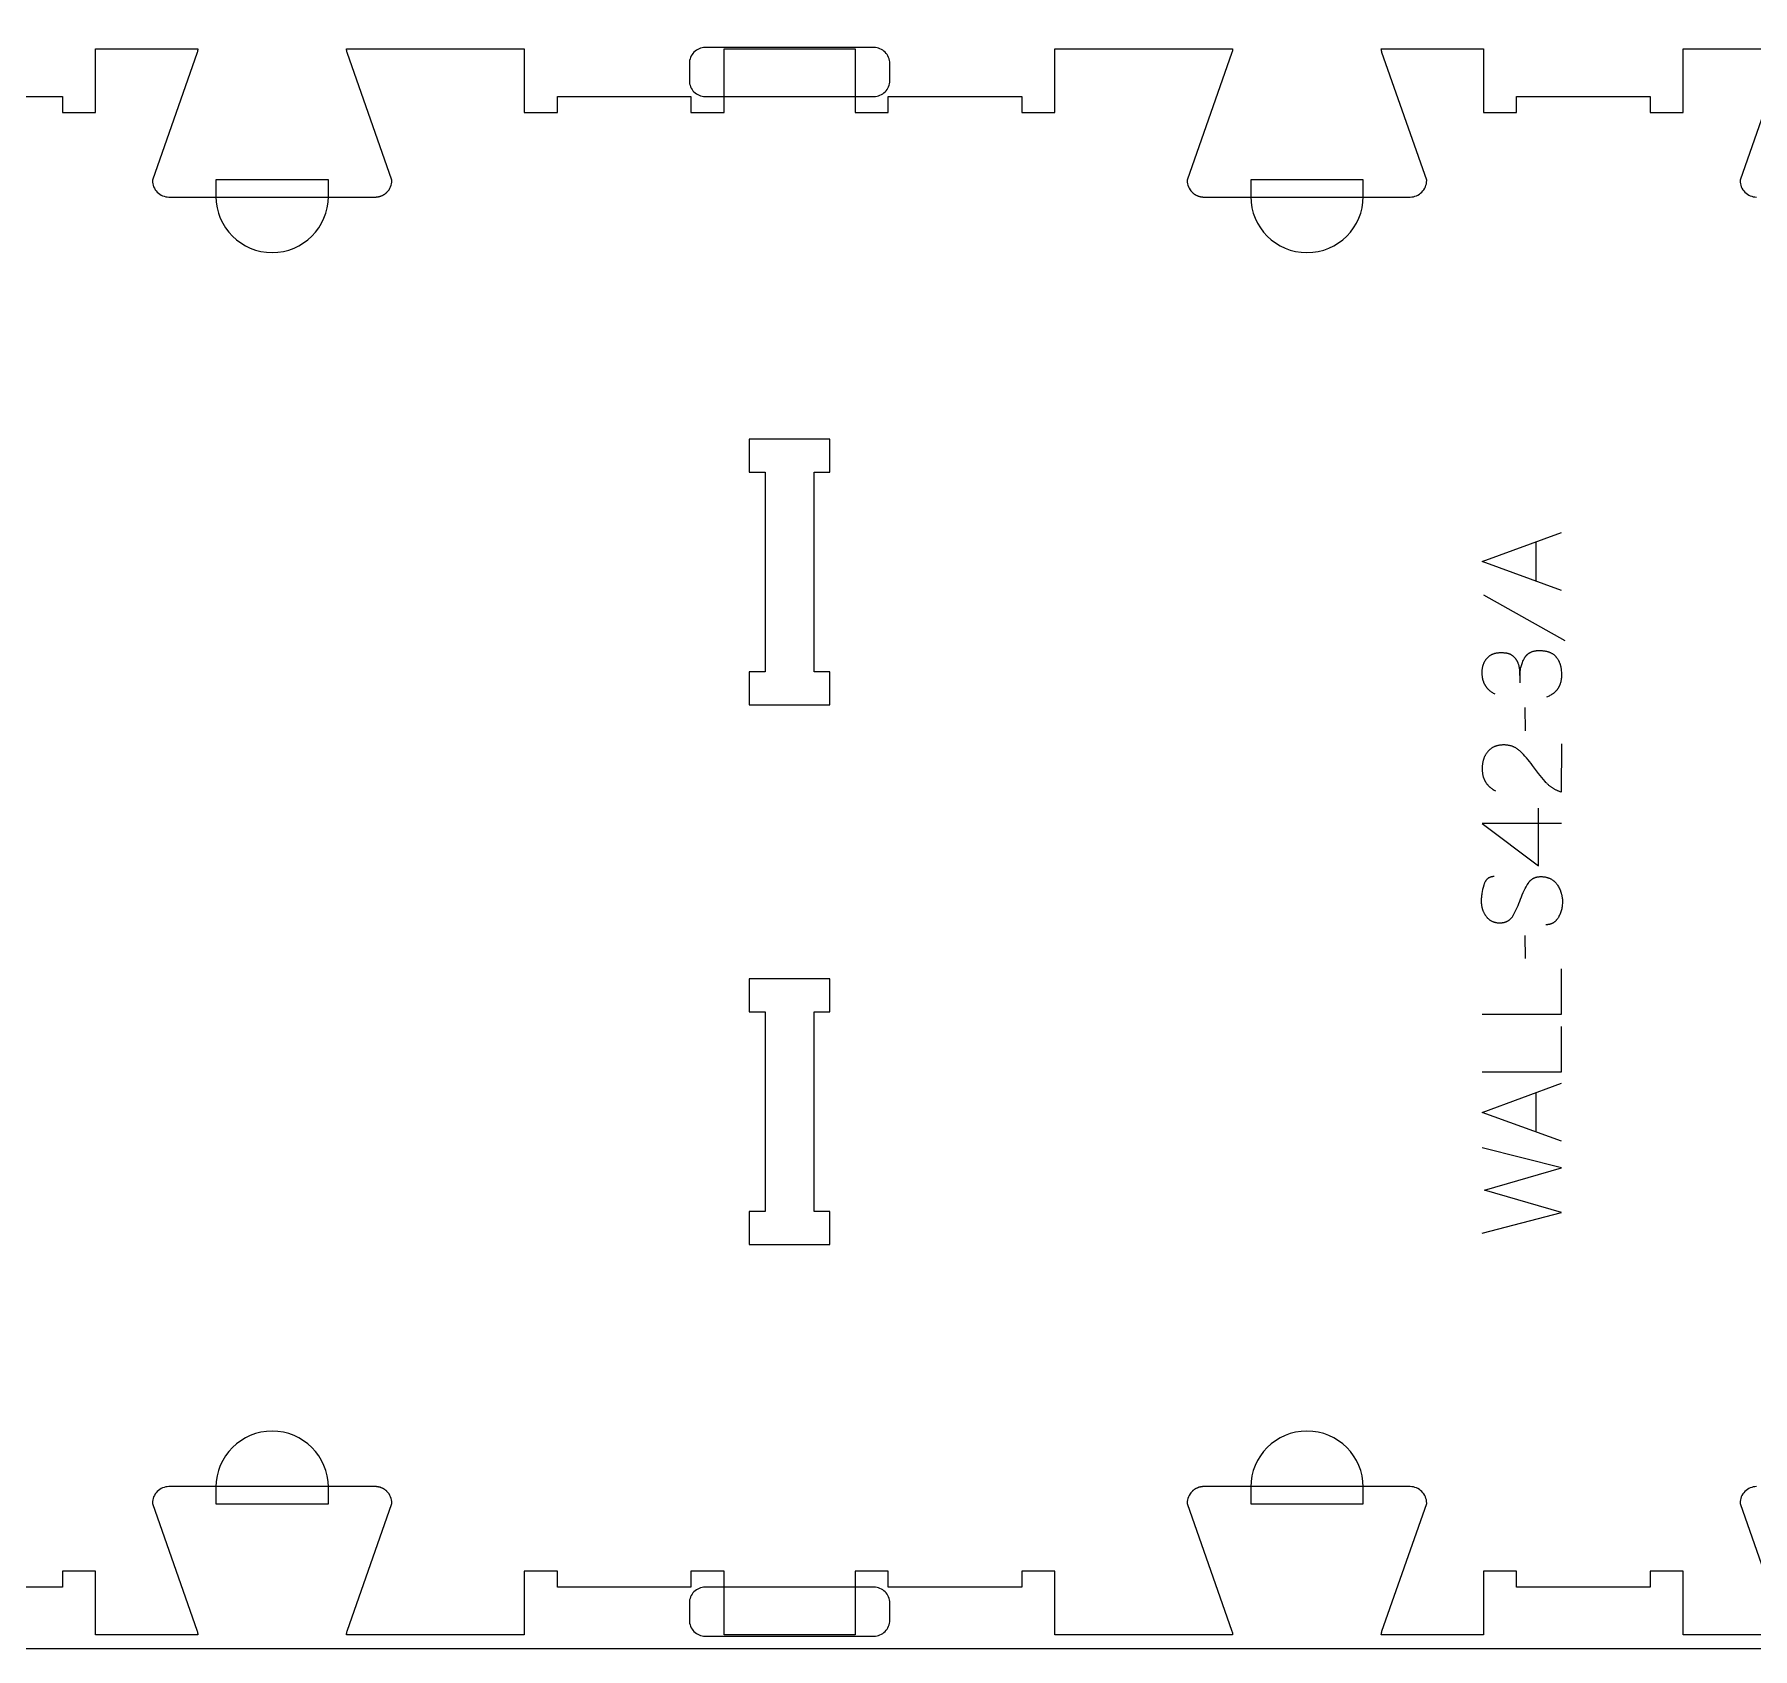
# Model space of a CAD drawing. Extents: x 0 to 4485, y 0 to 10771.
# Drawn here: x 1321 to 1971, y 4349 to 4960 of the extents above; entities that cross this region are included whole.
import ezdxf

# ---------------------------------------------------------------- set-up
doc = ezdxf.new("R2010")
doc.units = 0
for name, color, linetype in [('0_SHEET_SPRUCEPLY_2440X122', 1, 'CONTINUOUS'), ('1_ANYTOOL_1MMDEEP_LABELS_S', 2, 'CONTINUOUS'), ('3_ANYTOOL_CUTTHROUGH_INSID', 4, 'CONTINUOUS'), ('4_ANYTOOL_CUTTHROUGH_OUTSI', 5, 'CONTINUOUS'), ('5_ANYTOOL_HALF_MILL_9MM_IN', 3, 'CONTINUOUS')]:
    doc.layers.add(name, color=color, linetype=linetype)

msp = doc.modelspace()

# ---------------------------------------------------------------- linework, layer by layer
at = {"layer": '0_SHEET_SPRUCEPLY_2440X122'}
msp.add_lwpolyline([(371.7, 5569.42), (371.7, 4349.42), (2811.7, 4349.42), (2811.7, 5569.42)], close=True, dxfattribs=at)
at = {"layer": '1_ANYTOOL_1MMDEEP_LABELS_S', "color": 2}
for points in [[(1898.45, 4749.46), (1868.45, 4760.34), (1898.45, 4771.4)], [(1888.9, 4752.93), (1888.9, 4767.84)], [(1868.92, 4747.74), (1899.7, 4730.56)], [(1873.38, 4710.2), (1873.08, 4710.36), (1872.78, 4710.52), (1872.5, 4710.7), (1872.23, 4710.87), (1871.96, 4711.06), (1871.71, 4711.25), (1871.46, 4711.44), (1871.34, 4711.54), (1871.22, 4711.64), (1871.11, 4711.75), (1871, 4711.85), (1870.89, 4711.96), (1870.78, 4712.07), (1870.68, 4712.18), (1870.58, 4712.29), (1870.48, 4712.4), (1870.38, 4712.52), (1870.28, 4712.63), (1870.19, 4712.75), (1870.1, 4712.87), (1870.01, 4712.99), (1869.93, 4713.11), (1869.84, 4713.24), (1869.76, 4713.36), (1869.68, 4713.49), (1869.61, 4713.62), (1869.54, 4713.75), (1869.46, 4713.88), (1869.4, 4714.01), (1869.33, 4714.15), (1869.27, 4714.29), (1869.2, 4714.42), (1869.15, 4714.56), (1869.09, 4714.7), (1869.04, 4714.85), (1868.98, 4714.99), (1868.93, 4715.14), (1868.89, 4715.29), (1868.84, 4715.43), (1868.76, 4715.74), (1868.69, 4716.05), (1868.63, 4716.36), (1868.57, 4716.68), (1868.53, 4717.01), (1868.5, 4717.35), (1868.47, 4717.69), (1868.46, 4718.03), (1868.45, 4718.39), (1868.45, 4718.6), (1868.46, 4718.8), (1868.47, 4719.01), (1868.48, 4719.21), (1868.5, 4719.41), (1868.52, 4719.61), (1868.54, 4719.81), (1868.57, 4720), (1868.6, 4720.19), (1868.64, 4720.38), (1868.68, 4720.56), (1868.72, 4720.75), (1868.76, 4720.93), (1868.81, 4721.11), (1868.87, 4721.28), (1868.92, 4721.46), (1868.98, 4721.63), (1869.05, 4721.8), (1869.12, 4721.96), (1869.19, 4722.12), (1869.26, 4722.29), (1869.34, 4722.44), (1869.43, 4722.6), (1869.51, 4722.75), (1869.6, 4722.91), (1869.7, 4723.05), (1869.8, 4723.2), (1869.9, 4723.34), (1870, 4723.48), (1870.11, 4723.62), (1870.22, 4723.76), (1870.34, 4723.89), (1870.46, 4724.02), (1870.58, 4724.15), (1870.71, 4724.27), (1870.83, 4724.39), (1870.97, 4724.5), (1871.1, 4724.61), (1871.24, 4724.72), (1871.38, 4724.82), (1871.52, 4724.92), (1871.67, 4725.01), (1871.82, 4725.1), (1871.98, 4725.18), (1872.13, 4725.26), (1872.29, 4725.34), (1872.45, 4725.41), (1872.62, 4725.47), (1872.79, 4725.54), (1872.96, 4725.6), (1873.14, 4725.65), (1873.31, 4725.7), (1873.5, 4725.75), (1873.68, 4725.79), (1873.87, 4725.83), (1874.06, 4725.86), (1874.25, 4725.89), (1874.45, 4725.91), (1874.65, 4725.93), (1874.85, 4725.95), (1875.06, 4725.96), (1875.27, 4725.97), (1875.48, 4725.97), (1876.04, 4725.97), (1876.37, 4725.95), (1876.69, 4725.93), (1877.01, 4725.9), (1877.31, 4725.86), (1877.45, 4725.84), (1877.6, 4725.81), (1877.74, 4725.78), (1877.88, 4725.75), (1878.02, 4725.72), (1878.15, 4725.68), (1878.28, 4725.65), (1878.41, 4725.61), (1878.54, 4725.56), (1878.66, 4725.52), (1878.78, 4725.47), (1878.9, 4725.43), (1879.01, 4725.37), (1879.13, 4725.32), (1879.24, 4725.27), (1879.35, 4725.21), (1879.45, 4725.15), (1879.55, 4725.09), (1879.65, 4725.02), (1879.75, 4724.96), (1879.85, 4724.89), (1879.94, 4724.82), (1880.12, 4724.67), (1880.29, 4724.52), (1880.45, 4724.36), (1880.61, 4724.2), (1880.69, 4724.12), (1880.77, 4724.04), (1880.84, 4723.95), (1880.91, 4723.87), (1880.98, 4723.78), (1881.05, 4723.7), (1881.12, 4723.61), (1881.18, 4723.52), (1881.24, 4723.43), (1881.31, 4723.34), (1881.37, 4723.24), (1881.42, 4723.15), (1881.48, 4723.06), (1881.54, 4722.96), (1881.59, 4722.86), (1881.64, 4722.77), (1881.69, 4722.67), (1881.74, 4722.57), (1881.79, 4722.47), (1881.83, 4722.36), (1881.88, 4722.26), (1881.92, 4722.16), (1882, 4721.94), (1882.07, 4721.73), (1882.14, 4721.51), (1882.2, 4721.29), (1882.26, 4721.07), (1882.32, 4720.85), (1882.37, 4720.62), (1882.41, 4720.39), (1882.46, 4720.16), (1882.49, 4719.93), (1882.53, 4719.69), (1882.56, 4719.45), (1882.58, 4719.22), (1882.6, 4718.97), (1882.62, 4718.73), (1882.63, 4718.48), (1882.64, 4718.24), (1882.68, 4714.53)], [(1882.68, 4717.32), (1882.71, 4717.75), (1882.75, 4718.19), (1882.79, 4718.61), (1882.85, 4719.04), (1882.92, 4719.46), (1883.01, 4719.87), (1883.1, 4720.28), (1883.2, 4720.69), (1883.31, 4721.09), (1883.44, 4721.49), (1883.58, 4721.88), (1883.72, 4722.27), (1883.88, 4722.66), (1884.05, 4723.04), (1884.23, 4723.41), (1884.42, 4723.79), (1884.52, 4723.97), (1884.62, 4724.14), (1884.68, 4724.23), (1884.73, 4724.32), (1884.79, 4724.4), (1884.85, 4724.48), (1884.91, 4724.56), (1884.97, 4724.64), (1885.03, 4724.72), (1885.09, 4724.79), (1885.15, 4724.87), (1885.22, 4724.94), (1885.29, 4725.01), (1885.35, 4725.08), (1885.42, 4725.15), (1885.49, 4725.22), (1885.56, 4725.28), (1885.64, 4725.35), (1885.71, 4725.41), (1885.78, 4725.47), (1885.86, 4725.53), (1885.94, 4725.59), (1886.02, 4725.65), (1886.09, 4725.7), (1886.18, 4725.76), (1886.26, 4725.81), (1886.34, 4725.86), (1886.42, 4725.91), (1886.51, 4725.96), (1886.6, 4726), (1886.69, 4726.05), (1886.77, 4726.09), (1886.86, 4726.14), (1886.96, 4726.18), (1887.05, 4726.22), (1887.14, 4726.26), (1887.33, 4726.33), (1887.53, 4726.39), (1887.73, 4726.45), (1887.94, 4726.51), (1888.15, 4726.56), (1888.37, 4726.6), (1888.59, 4726.64), (1888.81, 4726.67), (1889.04, 4726.7), (1889.28, 4726.72), (1889.52, 4726.73), (1889.76, 4726.74), (1890.01, 4726.74), (1890.29, 4726.74), (1890.56, 4726.73), (1890.83, 4726.72), (1891.1, 4726.7), (1891.35, 4726.68), (1891.61, 4726.66), (1891.86, 4726.62), (1892.1, 4726.59), (1892.34, 4726.55), (1892.58, 4726.5), (1892.8, 4726.45), (1893.03, 4726.39), (1893.25, 4726.33), (1893.46, 4726.27), (1893.67, 4726.2), (1893.88, 4726.12), (1894.08, 4726.04), (1894.27, 4725.96), (1894.46, 4725.87), (1894.65, 4725.77), (1894.83, 4725.67), (1895, 4725.57), (1895.17, 4725.46), (1895.34, 4725.35), (1895.5, 4725.23), (1895.65, 4725.1), (1895.8, 4724.97), (1895.88, 4724.91), (1895.95, 4724.84), (1896.02, 4724.77), (1896.09, 4724.7), (1896.16, 4724.63), (1896.22, 4724.56), (1896.29, 4724.49), (1896.36, 4724.41), (1896.48, 4724.26), (1896.6, 4724.1), (1896.72, 4723.94), (1896.83, 4723.78), (1896.94, 4723.61), (1897.05, 4723.44), (1897.15, 4723.26), (1897.25, 4723.08), (1897.34, 4722.9), (1897.43, 4722.72), (1897.52, 4722.53), (1897.6, 4722.34), (1897.68, 4722.14), (1897.76, 4721.94), (1897.83, 4721.74), (1897.9, 4721.53), (1897.96, 4721.32), (1898.02, 4721.11), (1898.08, 4720.89), (1898.13, 4720.67), (1898.18, 4720.45), (1898.22, 4720.22), (1898.26, 4719.99), (1898.3, 4719.75), (1898.33, 4719.52), (1898.38, 4719.03), (1898.42, 4718.53), (1898.44, 4718.02), (1898.45, 4717.49), (1898.45, 4717.1), (1898.43, 4716.73), (1898.4, 4716.36), (1898.36, 4716.01), (1898.31, 4715.65), (1898.28, 4715.48), (1898.25, 4715.31), (1898.22, 4715.14), (1898.18, 4714.98), (1898.14, 4714.81), (1898.1, 4714.65), (1898.05, 4714.49), (1898, 4714.33), (1897.95, 4714.17), (1897.9, 4714.01), (1897.84, 4713.86), (1897.78, 4713.71), (1897.72, 4713.56), (1897.65, 4713.41), (1897.58, 4713.27), (1897.51, 4713.12), (1897.44, 4712.98), (1897.36, 4712.84), (1897.28, 4712.7), (1897.2, 4712.57), (1897.12, 4712.43), (1897.03, 4712.3), (1896.94, 4712.17), (1896.84, 4712.04), (1896.75, 4711.92), (1896.65, 4711.79), (1896.55, 4711.67), (1896.44, 4711.55), (1896.34, 4711.43), (1896.23, 4711.31), (1896.11, 4711.2), (1896, 4711.08), (1895.88, 4710.97), (1895.76, 4710.86), (1895.63, 4710.76), (1895.51, 4710.65), (1895.38, 4710.55), (1895.25, 4710.45), (1895.11, 4710.35), (1894.97, 4710.25), (1894.83, 4710.15), (1894.69, 4710.06), (1894.54, 4709.97), (1894.39, 4709.88), (1894.09, 4709.71), (1893.77, 4709.54), (1893.44, 4709.38), (1893.1, 4709.23), (1892.75, 4709.09)], [(1884.57, 4705.23), (1884.65, 4696.44)], [(1898.41, 4691.52), (1898.37, 4673.22), (1897.91, 4673.36), (1897.69, 4673.44), (1897.46, 4673.52), (1897.24, 4673.61), (1897.03, 4673.7), (1896.81, 4673.79), (1896.6, 4673.89), (1896.39, 4673.99), (1896.18, 4674.09), (1895.98, 4674.2), (1895.77, 4674.31), (1895.57, 4674.42), (1895.38, 4674.54), (1895.18, 4674.66), (1894.99, 4674.78), (1894.8, 4674.91), (1894.61, 4675.05), (1894.42, 4675.18), (1894.24, 4675.32), (1894.06, 4675.46), (1893.88, 4675.61), (1893.7, 4675.76), (1893.53, 4675.91), (1893.35, 4676.07), (1893.18, 4676.23), (1893.02, 4676.39), (1892.85, 4676.56), (1892.69, 4676.73), (1892.53, 4676.91), (1892.22, 4677.27), (1891, 4678.74), (1889.81, 4680.23), (1888.65, 4681.74), (1887.52, 4683.27), (1886.96, 4684.02), (1886.39, 4684.75), (1885.82, 4685.46), (1885.23, 4686.15), (1884.64, 4686.82), (1884.04, 4687.46), (1883.43, 4688.09), (1882.81, 4688.69), (1882.65, 4688.83), (1882.49, 4688.97), (1882.33, 4689.11), (1882.17, 4689.24), (1882, 4689.37), (1881.84, 4689.49), (1881.67, 4689.61), (1881.49, 4689.72), (1881.32, 4689.83), (1881.14, 4689.93), (1880.96, 4690.03), (1880.78, 4690.12), (1880.6, 4690.21), (1880.41, 4690.3), (1880.23, 4690.38), (1880.03, 4690.45), (1879.84, 4690.53), (1879.65, 4690.59), (1879.45, 4690.65), (1879.25, 4690.71), (1879.05, 4690.77), (1878.85, 4690.81), (1878.64, 4690.86), (1878.43, 4690.9), (1878.22, 4690.93), (1878.01, 4690.96), (1877.79, 4690.99), (1877.57, 4691.01), (1877.35, 4691.02), (1877.13, 4691.03), (1876.91, 4691.04), (1876.68, 4691.04), (1876.43, 4691.04), (1876.19, 4691.03), (1875.94, 4691.02), (1875.7, 4691), (1875.47, 4690.98), (1875.24, 4690.95), (1875.01, 4690.92), (1874.79, 4690.89), (1874.57, 4690.84), (1874.35, 4690.8), (1874.14, 4690.74), (1873.93, 4690.69), (1873.73, 4690.63), (1873.53, 4690.56), (1873.33, 4690.49), (1873.13, 4690.41), (1872.95, 4690.33), (1872.76, 4690.24), (1872.58, 4690.15), (1872.4, 4690.06), (1872.22, 4689.95), (1872.05, 4689.85), (1871.89, 4689.74), (1871.72, 4689.62), (1871.56, 4689.5), (1871.41, 4689.37), (1871.26, 4689.24), (1871.11, 4689.11), (1870.96, 4688.97), (1870.82, 4688.82), (1870.69, 4688.67), (1870.55, 4688.52), (1870.42, 4688.36), (1870.3, 4688.19), (1870.18, 4688.03), (1870.06, 4687.86), (1869.95, 4687.69), (1869.84, 4687.52), (1869.73, 4687.35), (1869.63, 4687.17), (1869.54, 4686.99), (1869.45, 4686.81), (1869.36, 4686.62), (1869.27, 4686.43), (1869.19, 4686.24), (1869.12, 4686.05), (1869.05, 4685.85), (1868.98, 4685.65), (1868.91, 4685.45), (1868.85, 4685.25), (1868.8, 4685.04), (1868.75, 4684.84), (1868.7, 4684.62), (1868.66, 4684.41), (1868.62, 4684.19), (1868.58, 4683.98), (1868.55, 4683.75), (1868.53, 4683.53), (1868.5, 4683.3), (1868.49, 4683.07), (1868.47, 4682.84), (1868.46, 4682.61), (1868.45, 4682.13), (1868.46, 4681.76), (1868.47, 4681.4), (1868.5, 4681.05), (1868.53, 4680.7), (1868.58, 4680.36), (1868.63, 4680.03), (1868.7, 4679.7), (1868.77, 4679.38), (1868.86, 4679.07), (1868.9, 4678.91), (1868.95, 4678.76), (1869, 4678.61), (1869.06, 4678.46), (1869.11, 4678.31), (1869.17, 4678.16), (1869.23, 4678.02), (1869.29, 4677.88), (1869.36, 4677.73), (1869.43, 4677.59), (1869.5, 4677.46), (1869.57, 4677.32), (1869.65, 4677.18), (1869.73, 4677.05), (1869.81, 4676.92), (1869.89, 4676.79), (1869.98, 4676.66), (1870.07, 4676.53), (1870.16, 4676.41), (1870.25, 4676.28), (1870.35, 4676.16), (1870.44, 4676.04), (1870.55, 4675.92), (1870.65, 4675.81), (1870.75, 4675.69), (1870.86, 4675.58), (1870.97, 4675.47), (1871.09, 4675.35), (1871.2, 4675.25), (1871.32, 4675.14), (1871.44, 4675.03), (1871.57, 4674.93), (1871.82, 4674.73), (1872.08, 4674.53), (1872.36, 4674.34), (1872.64, 4674.16), (1872.94, 4673.98), (1873.24, 4673.81), (1873.55, 4673.64)], [(1889.8, 4645.32), (1889.8, 4667.09)], [(1898.45, 4661.3), (1868.41, 4661.34), (1889.8, 4645.32)], [(1873.04, 4641.29), (1872.85, 4641.28), (1872.76, 4641.28), (1872.67, 4641.27), (1872.58, 4641.27), (1872.49, 4641.26), (1872.4, 4641.25), (1872.31, 4641.24), (1872.22, 4641.22), (1872.14, 4641.21), (1872.05, 4641.19), (1871.97, 4641.17), (1871.89, 4641.15), (1871.81, 4641.13), (1871.73, 4641.11), (1871.65, 4641.08), (1871.57, 4641.06), (1871.49, 4641.03), (1871.42, 4641), (1871.34, 4640.97), (1871.27, 4640.93), (1871.19, 4640.9), (1871.12, 4640.86), (1871.05, 4640.83), (1870.98, 4640.79), (1870.91, 4640.75), (1870.84, 4640.7), (1870.78, 4640.66), (1870.71, 4640.61), (1870.65, 4640.57), (1870.58, 4640.52), (1870.52, 4640.47), (1870.46, 4640.41), (1870.4, 4640.36), (1870.34, 4640.31), (1870.28, 4640.25), (1870.22, 4640.19), (1870.17, 4640.13), (1870.11, 4640.07), (1870.06, 4640.01), (1870, 4639.94), (1869.95, 4639.87), (1869.9, 4639.81), (1869.85, 4639.74), (1869.8, 4639.67), (1869.75, 4639.59), (1869.7, 4639.52), (1869.66, 4639.44), (1869.61, 4639.36), (1869.57, 4639.29), (1869.52, 4639.2), (1869.48, 4639.12), (1869.4, 4638.95), (1869.32, 4638.78), (1869.25, 4638.59), (1869.18, 4638.41), (1869.11, 4638.21), (1869.05, 4638.01), (1868.83, 4637.2), (1868.64, 4636.4), (1868.48, 4635.61), (1868.35, 4634.84), (1868.29, 4634.46), (1868.24, 4634.09), (1868.2, 4633.71), (1868.17, 4633.34), (1868.14, 4632.98), (1868.12, 4632.62), (1868.11, 4632.26), (1868.11, 4631.9), (1868.11, 4631.71), (1868.12, 4631.51), (1868.13, 4631.32), (1868.14, 4631.13), (1868.15, 4630.94), (1868.17, 4630.75), (1868.2, 4630.56), (1868.22, 4630.38), (1868.25, 4630.19), (1868.29, 4630.01), (1868.33, 4629.83), (1868.37, 4629.64), (1868.41, 4629.47), (1868.46, 4629.29), (1868.51, 4629.11), (1868.57, 4628.93), (1868.62, 4628.76), (1868.69, 4628.58), (1868.75, 4628.41), (1868.82, 4628.24), (1868.89, 4628.07), (1868.97, 4627.9), (1869.05, 4627.74), (1869.13, 4627.57), (1869.22, 4627.4), (1869.31, 4627.24), (1869.41, 4627.08), (1869.5, 4626.92), (1869.61, 4626.76), (1869.71, 4626.6), (1869.82, 4626.44), (1869.93, 4626.29), (1870.05, 4626.13), (1870.17, 4625.99), (1870.29, 4625.84), (1870.41, 4625.7), (1870.54, 4625.57), (1870.67, 4625.44), (1870.8, 4625.32), (1870.94, 4625.2), (1871.08, 4625.09), (1871.22, 4624.98), (1871.37, 4624.87), (1871.52, 4624.77), (1871.67, 4624.68), (1871.82, 4624.59), (1871.98, 4624.5), (1872.14, 4624.42), (1872.31, 4624.35), (1872.48, 4624.28), (1872.65, 4624.21), (1872.82, 4624.15), (1873, 4624.09), (1873.18, 4624.04), (1873.36, 4624), (1873.54, 4623.96), (1873.73, 4623.92), (1873.92, 4623.89), (1874.12, 4623.86), (1874.32, 4623.84), (1874.52, 4623.82), (1874.72, 4623.81), (1874.93, 4623.8), (1875.14, 4623.8), (1875.35, 4623.8), (1875.56, 4623.81), (1875.77, 4623.83), (1875.98, 4623.85), (1876.18, 4623.87), (1876.37, 4623.9), (1876.57, 4623.94), (1876.76, 4623.98), (1876.94, 4624.02), (1877.12, 4624.08), (1877.3, 4624.14), (1877.48, 4624.2), (1877.56, 4624.23), (1877.65, 4624.27), (1877.73, 4624.3), (1877.81, 4624.34), (1877.9, 4624.38), (1877.98, 4624.42), (1878.06, 4624.46), (1878.14, 4624.51), (1878.22, 4624.55), (1878.29, 4624.6), (1878.37, 4624.65), (1878.45, 4624.7), (1878.52, 4624.75), (1878.6, 4624.8), (1878.67, 4624.85), (1878.74, 4624.91), (1878.81, 4624.96), (1878.88, 4625.02), (1878.95, 4625.08), (1879.02, 4625.14), (1879.09, 4625.2), (1879.15, 4625.26), (1879.22, 4625.33), (1879.28, 4625.39), (1879.41, 4625.53), (1879.53, 4625.67), (1879.65, 4625.81), (1879.77, 4625.97), (1879.88, 4626.12), (1879.99, 4626.29), (1880.09, 4626.46), (1880.2, 4626.63), (1880.59, 4627.34), (1880.97, 4628.08), (1881.33, 4628.82), (1881.69, 4629.59), (1882.04, 4630.37), (1882.37, 4631.16), (1882.69, 4631.97), (1883, 4632.8), (1883.32, 4633.63), (1883.64, 4634.43), (1883.99, 4635.22), (1884.35, 4635.98), (1884.72, 4636.73), (1885.11, 4637.45), (1885.52, 4638.16), (1885.94, 4638.84), (1886.05, 4639.01), (1886.16, 4639.17), (1886.28, 4639.32), (1886.34, 4639.4), (1886.4, 4639.47), (1886.46, 4639.54), (1886.52, 4639.61), (1886.59, 4639.68), (1886.65, 4639.75), (1886.72, 4639.82), (1886.78, 4639.88), (1886.85, 4639.94), (1886.92, 4640.01), (1886.99, 4640.07), (1887.06, 4640.13), (1887.13, 4640.18), (1887.21, 4640.24), (1887.28, 4640.29), (1887.35, 4640.35), (1887.43, 4640.4), (1887.51, 4640.45), (1887.59, 4640.5), (1887.66, 4640.54), (1887.74, 4640.59), (1887.82, 4640.63), (1887.91, 4640.67), (1887.99, 4640.72), (1888.07, 4640.76), (1888.16, 4640.79), (1888.24, 4640.83), (1888.33, 4640.87), (1888.42, 4640.9), (1888.5, 4640.93), (1888.59, 4640.96), (1888.68, 4640.99), (1888.78, 4641.02), (1888.87, 4641.05), (1889.06, 4641.1), (1889.25, 4641.14), (1889.44, 4641.18), (1889.64, 4641.21), (1889.85, 4641.23), (1890.05, 4641.25), (1890.27, 4641.26), (1890.48, 4641.27), (1890.7, 4641.27), (1890.92, 4641.27), (1891.15, 4641.26), (1891.38, 4641.24), (1891.61, 4641.22), (1891.84, 4641.2), (1892.06, 4641.16), (1892.28, 4641.13), (1892.5, 4641.09), (1892.71, 4641.04), (1892.92, 4640.99), (1893.13, 4640.93), (1893.33, 4640.87), (1893.53, 4640.81), (1893.72, 4640.73), (1893.91, 4640.66), (1894.1, 4640.58), (1894.28, 4640.49), (1894.46, 4640.4), (1894.63, 4640.3), (1894.8, 4640.2), (1894.97, 4640.09), (1895.14, 4639.98), (1895.3, 4639.86), (1895.45, 4639.74), (1895.61, 4639.62), (1895.76, 4639.48), (1895.9, 4639.35), (1896.04, 4639.21), (1896.18, 4639.06), (1896.32, 4638.91), (1896.45, 4638.75), (1896.57, 4638.59), (1896.7, 4638.42), (1896.82, 4638.25), (1896.93, 4638.07), (1897.15, 4637.71), (1897.36, 4637.35), (1897.55, 4636.98), (1897.73, 4636.61), (1897.9, 4636.23), (1898.05, 4635.86), (1898.12, 4635.67), (1898.18, 4635.47), (1898.25, 4635.28), (1898.31, 4635.09), (1898.36, 4634.89), (1898.42, 4634.7), (1898.47, 4634.5), (1898.51, 4634.31), (1898.56, 4634.11), (1898.6, 4633.91), (1898.63, 4633.71), (1898.66, 4633.51), (1898.69, 4633.31), (1898.72, 4633.11), (1898.76, 4632.7), (1898.78, 4632.29), (1898.8, 4631.88), (1898.79, 4631.47), (1898.78, 4631.06), (1898.75, 4630.65), (1898.72, 4630.25), (1898.66, 4629.86), (1898.6, 4629.47), (1898.52, 4629.08), (1898.43, 4628.7), (1898.33, 4628.33), (1898.21, 4627.95), (1898.08, 4627.59), (1897.94, 4627.22), (1897.79, 4626.86), (1897.62, 4626.51), (1897.44, 4626.16), (1897.25, 4625.82), (1897.15, 4625.65), (1897.05, 4625.48), (1896.94, 4625.33), (1896.83, 4625.17), (1896.72, 4625.03), (1896.61, 4624.88), (1896.49, 4624.75), (1896.37, 4624.62), (1896.24, 4624.49), (1896.12, 4624.37), (1895.99, 4624.25), (1895.85, 4624.14), (1895.78, 4624.09), (1895.72, 4624.04), (1895.65, 4623.99), (1895.58, 4623.94), (1895.51, 4623.89), (1895.44, 4623.85), (1895.36, 4623.8), (1895.29, 4623.76), (1895.22, 4623.72), (1895.14, 4623.68), (1895.07, 4623.64), (1894.99, 4623.6), (1894.92, 4623.56), (1894.84, 4623.53), (1894.76, 4623.49), (1894.68, 4623.46), (1894.61, 4623.43), (1894.53, 4623.4), (1894.44, 4623.37), (1894.36, 4623.34), (1894.2, 4623.29), (1894.03, 4623.24), (1893.86, 4623.2), (1893.69, 4623.17), (1893.51, 4623.14), (1893.33, 4623.12), (1893.15, 4623.1), (1892.96, 4623.08), (1892.77, 4623.08), (1892.58, 4623.07)], [(1884.57, 4619.04), (1884.65, 4610.26)], [(1868.45, 4589.3), (1898.45, 4589.3), (1898.45, 4606.4)], [(1868.45, 4567.49), (1898.45, 4567.49), (1898.45, 4584.59)], [(1898.45, 4541.26), (1868.45, 4552.14), (1898.45, 4563.2)], [(1888.9, 4544.73), (1888.9, 4559.64)], [(1868.45, 4506.54), (1898.45, 4514.26), (1869.35, 4522.7), (1898.45, 4531.19), (1868.45, 4538.69)]]:
    msp.add_lwpolyline(points, dxfattribs=at)
at = {"layer": '3_ANYTOOL_CUTTHROUGH_INSID', "color": 4}
for points in [[(1591.45, 4806.42), (1591.45, 4794.17), (1597.45, 4794.17), (1597.45, 4718.67), (1591.45, 4718.67), (1591.45, 4706.17), (1621.95, 4706.17), (1621.95, 4718.67), (1615.95, 4718.67), (1615.95, 4794.17), (1621.95, 4794.17), (1621.95, 4806.67), (1591.45, 4806.67)], [(1621.95, 4502.42), (1621.95, 4514.67), (1615.95, 4514.67), (1615.95, 4590.17), (1621.95, 4590.17), (1621.95, 4602.67), (1591.45, 4602.67), (1591.45, 4590.17), (1597.45, 4590.17), (1597.45, 4514.67), (1591.45, 4514.67), (1591.45, 4502.17), (1621.95, 4502.17)]]:
    msp.add_lwpolyline(points, close=True, dxfattribs=at)
at = {"layer": '4_ANYTOOL_CUTTHROUGH_OUTSI', "color": 5}
for points in [[(1281.45, 4936.17), (1331.95, 4936.17), (1331.95, 4930.17), (1344.45, 4930.17), (1344.45, 4954.17), (1383.05, 4954.17), (1383.05, 4954.17, -0.061485), (1382.82, 4952.78), (1365.92, 4904.5), (1365.91, 4904.46), (1365.91, 4904.42), (1365.91, 4904.42, 0.414214), (1372.16, 4898.17), (1450.16, 4898.17), (1450.31, 4898.17), (1450.46, 4898.18), (1450.61, 4898.19), (1450.76, 4898.2), (1450.91, 4898.22), (1451.06, 4898.24), (1451.21, 4898.26), (1451.36, 4898.29), (1451.51, 4898.32), (1451.66, 4898.36), (1451.81, 4898.4), (1451.96, 4898.44), (1452.11, 4898.49), (1452.26, 4898.54), (1452.4, 4898.59), (1452.55, 4898.65), (1452.69, 4898.71), (1452.83, 4898.77), (1452.97, 4898.84), (1453.11, 4898.91), (1453.24, 4898.99), (1453.38, 4899.07), (1453.51, 4899.15), (1453.64, 4899.23), (1453.76, 4899.32), (1453.89, 4899.41), (1454.01, 4899.5), (1454.13, 4899.6), (1454.24, 4899.7), (1454.36, 4899.8), (1454.47, 4899.9), (1454.57, 4900, 0.198912), (1456.41, 4904.42), (1456.41, 4904.46), (1456.39, 4904.5), (1439.49, 4952.78), (1439.49, 4952.78, -0.061485), (1439.26, 4954.17), (1506.45, 4954.17), (1506.45, 4930.17), (1518.95, 4930.17), (1518.95, 4936.17), (1569.45, 4936.17), (1569.45, 4930.17), (1581.95, 4930.17), (1581.95, 4954.17), (1631.45, 4954.17), (1631.45, 4930.17), (1643.95, 4930.17), (1643.95, 4936.17), (1694.45, 4936.17), (1694.45, 4930.17), (1706.95, 4930.17), (1706.95, 4954.17), (1774.14, 4954.17), (1774.14, 4954.17, -0.061485), (1773.91, 4952.78), (1757.01, 4904.5), (1757, 4904.46), (1757, 4904.42), (1757, 4904.42, 0.198912), (1758.83, 4900), (1758.94, 4899.9), (1759.05, 4899.8), (1759.16, 4899.7), (1759.28, 4899.6), (1759.4, 4899.5), (1759.52, 4899.41), (1759.64, 4899.32), (1759.77, 4899.23), (1759.9, 4899.15), (1760.03, 4899.07), (1760.16, 4898.99), (1760.3, 4898.91), (1760.43, 4898.84), (1760.57, 4898.77), (1760.71, 4898.71), (1760.86, 4898.65), (1761, 4898.59), (1761.15, 4898.54), (1761.29, 4898.49), (1761.44, 4898.44), (1761.59, 4898.4), (1761.74, 4898.36), (1761.89, 4898.32), (1762.04, 4898.29), (1762.19, 4898.26), (1762.34, 4898.24), (1762.5, 4898.22), (1762.65, 4898.2), (1762.8, 4898.19), (1762.95, 4898.18), (1763.1, 4898.17), (1763.25, 4898.17), (1841.25, 4898.17, 0.414214), (1847.5, 4904.42), (1847.5, 4904.46), (1847.49, 4904.5), (1830.59, 4952.78), (1830.59, 4952.78, -0.061485), (1830.35, 4954.17), (1868.95, 4954.17), (1868.95, 4930.17), (1881.45, 4930.17), (1881.45, 4936.17), (1931.95, 4936.17), (1931.95, 4930.17), (1944.45, 4930.17), (1944.45, 4954.17), (1983.05, 4954.17)], [(1982.82, 4952.78), (1965.92, 4904.5), (1965.91, 4904.46), (1965.91, 4904.42), (1965.91, 4904.42, 0.414214), (1972.16, 4898.17)], [(1983.05, 4354.67), (1944.45, 4354.67), (1944.45, 4378.67), (1931.95, 4378.67), (1931.95, 4372.67), (1881.45, 4372.67), (1881.45, 4378.67), (1868.95, 4378.67), (1868.95, 4354.67), (1830.35, 4354.67), (1830.35, 4354.67, -0.061485), (1830.59, 4356.06), (1847.49, 4404.34), (1847.5, 4404.38), (1847.5, 4404.42), (1847.5, 4404.42, 0.414214), (1841.25, 4410.67), (1763.25, 4410.67), (1763.1, 4410.67), (1762.95, 4410.67), (1762.8, 4410.66), (1762.65, 4410.64), (1762.5, 4410.63), (1762.34, 4410.61), (1762.19, 4410.58), (1762.04, 4410.55), (1761.89, 4410.52), (1761.74, 4410.49), (1761.59, 4410.45), (1761.44, 4410.41), (1761.29, 4410.36), (1761.15, 4410.31), (1761, 4410.25), (1760.86, 4410.2), (1760.71, 4410.14), (1760.57, 4410.07), (1760.43, 4410), (1760.3, 4409.93), (1760.16, 4409.86), (1760.03, 4409.78), (1759.9, 4409.7), (1759.77, 4409.61), (1759.64, 4409.53), (1759.52, 4409.44), (1759.4, 4409.34), (1759.28, 4409.25), (1759.16, 4409.15), (1759.05, 4409.05), (1758.94, 4408.95), (1758.83, 4408.84, 0.198912), (1757, 4404.42), (1757, 4404.38), (1757.01, 4404.34), (1773.91, 4356.06), (1773.91, 4356.06, -0.061485), (1774.14, 4354.67), (1756.7, 4354.67), (1706.95, 4354.67), (1706.95, 4378.67), (1694.45, 4378.67), (1694.45, 4372.67), (1643.95, 4372.67), (1643.95, 4378.67), (1631.45, 4378.67), (1631.45, 4354.67), (1581.95, 4354.67), (1581.95, 4378.67), (1581.7, 4378.67), (1569.45, 4378.67), (1569.45, 4372.67), (1518.95, 4372.67), (1518.95, 4378.67), (1506.45, 4378.67), (1506.45, 4354.67), (1439.26, 4354.67), (1439.26, 4354.67, -0.061485), (1439.49, 4356.06), (1456.39, 4404.34), (1456.41, 4404.38), (1456.41, 4404.42), (1456.41, 4404.42, 0.198912), (1454.57, 4408.84), (1454.47, 4408.95), (1454.36, 4409.05), (1454.24, 4409.15), (1454.13, 4409.25), (1454.01, 4409.34), (1453.89, 4409.44), (1453.76, 4409.53), (1453.64, 4409.61), (1453.51, 4409.7), (1453.38, 4409.78), (1453.24, 4409.86), (1453.11, 4409.93), (1452.97, 4410), (1452.83, 4410.07), (1452.69, 4410.14), (1452.55, 4410.2), (1452.4, 4410.25), (1452.26, 4410.31), (1452.11, 4410.36), (1451.96, 4410.41), (1451.81, 4410.45), (1451.66, 4410.49), (1451.51, 4410.52), (1451.36, 4410.55), (1451.21, 4410.58), (1451.06, 4410.61), (1450.91, 4410.63), (1450.76, 4410.64), (1450.61, 4410.66), (1450.46, 4410.67), (1450.31, 4410.67), (1450.16, 4410.67), (1372.16, 4410.67, 0.414214), (1365.91, 4404.42), (1365.91, 4404.38), (1365.92, 4404.34), (1382.82, 4356.06), (1382.82, 4356.06, -0.061485), (1383.05, 4354.67), (1344.45, 4354.67), (1344.45, 4378.67), (1331.95, 4378.67), (1331.95, 4372.67), (1281.45, 4372.67)], [(1972.16, 4410.67, 0.414214), (1965.91, 4404.42), (1965.91, 4404.38), (1965.92, 4404.34), (1982.82, 4356.06)]]:
    msp.add_lwpolyline(points, format="xyb", dxfattribs=at)
at = {"layer": '5_ANYTOOL_HALF_MILL_9MM_IN'}
for points in [[(1574.83, 4954.67, 0.414214), (1568.83, 4948.67), (1568.83, 4942.17, 0.414214), (1574.83, 4936.17), (1638.58, 4936.17, 0.414214), (1644.58, 4942.17), (1644.58, 4948.67, 0.414214), (1638.58, 4954.67)], [(1389.91, 4898.42, 1), (1432.41, 4898.42), (1432.41, 4898.67), (1432.41, 4904.67), (1389.91, 4904.67), (1389.91, 4898.67), (1389.91, 4898.42)], [(1781, 4898.42, 1), (1823.5, 4898.42), (1823.5, 4898.67), (1823.5, 4904.67), (1781, 4904.67), (1781, 4898.67), (1781, 4898.42)], [(1432.41, 4410.42, 1), (1389.91, 4410.42), (1389.91, 4410.17), (1389.91, 4404.17), (1432.41, 4404.17), (1432.41, 4410.17), (1432.41, 4410.42)], [(1823.5, 4410.42, 1), (1781, 4410.42), (1781, 4410.17), (1781, 4404.17), (1823.5, 4404.17), (1823.5, 4410.17), (1823.5, 4410.42)], [(1574.83, 4372.67, 0.414214), (1568.83, 4366.67), (1568.83, 4360.17, 0.414214), (1574.83, 4354.17), (1638.58, 4354.17, 0.414214), (1644.58, 4360.17), (1644.58, 4366.67, 0.414214), (1638.58, 4372.67)]]:
    msp.add_lwpolyline(points, format="xyb", close=True, dxfattribs=at)

doc.saveas('drawing.dxf')
